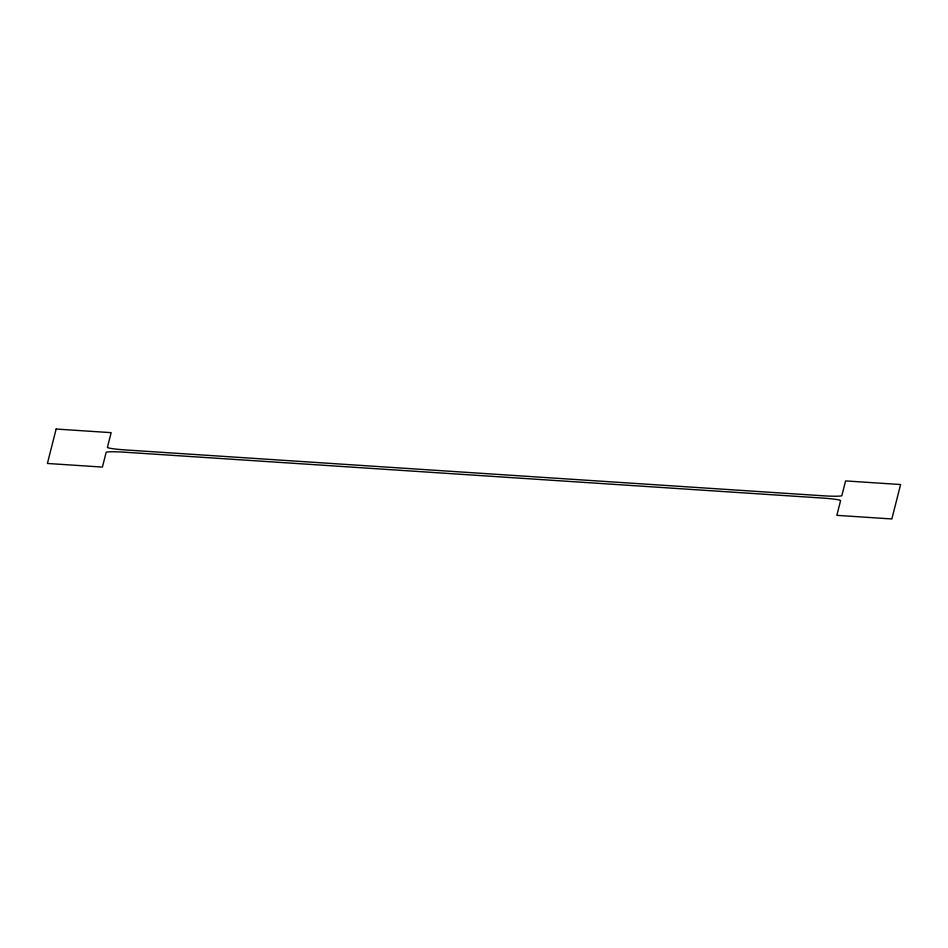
<?xml version="1.0" encoding="UTF-8"?>
<svg xmlns="http://www.w3.org/2000/svg" width="948" height="948" viewBox="0 0 948 948"><rect width="100%" height="100%" fill="white"/><g stroke="black" fill="none" stroke-linecap="round" stroke-linejoin="round"><path stroke-width="1.42" d="M56.145 429.041L47.4 463.465L102.408 467.08L106.14 452.386A18.628 1.398 3.7 0 1 125.077 452.232L822.343 498.056A18.628 1.398 3.7 0 1 840.58 500.651L836.847 515.345L891.855 518.959L900.6 484.535L845.592 480.92L841.86 495.614A18.628 1.398 3.7 0 1 822.923 495.768L125.657 449.945A18.628 1.398 3.7 0 1 107.42 447.349L111.153 432.655L56.145 429.041"/></g></svg>
